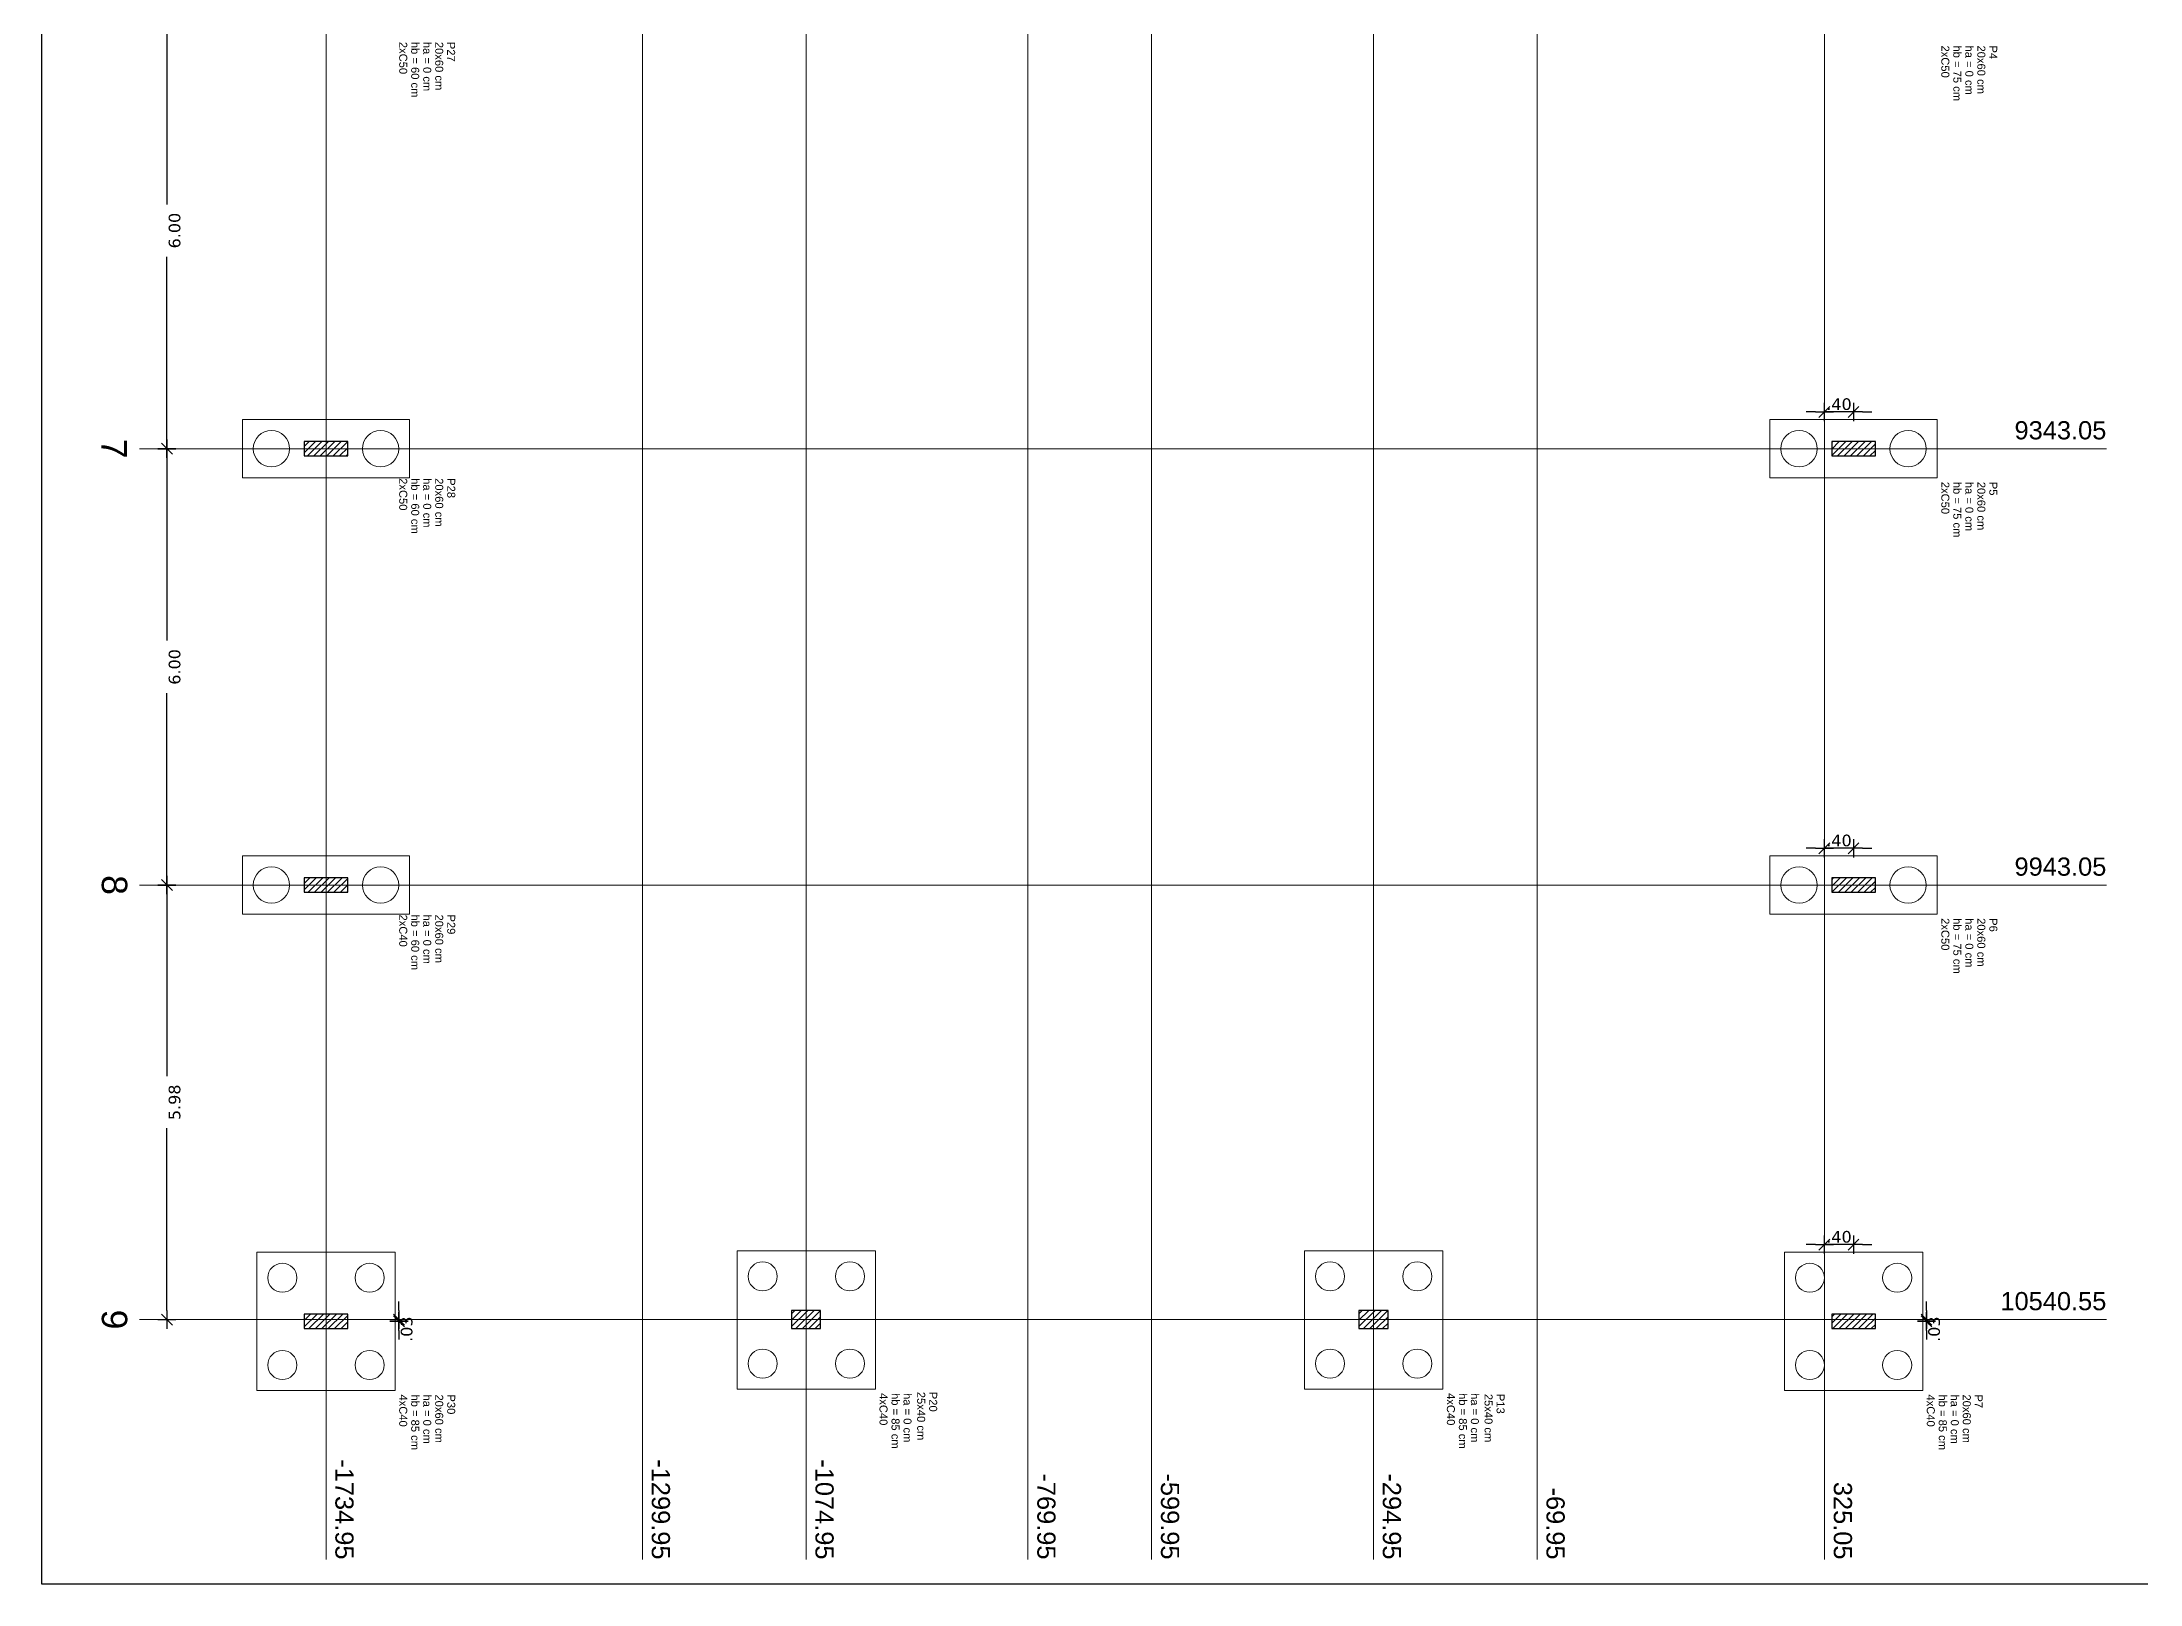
# Model space of a CAD drawing. Extents: x 25 to 1028, y -81 to 176.
# Drawn here: x 812.4 to 841.24, y -37.85 to -16.64 of the extents above; entities that cross this region are included whole.
import ezdxf

# ---------------------------------------------------------------- set-up
doc = ezdxf.new("R2010")
doc.units = 0
doc.header["$LTSCALE"] = 0.3
doc.header["$PDSIZE"] = 0.1
doc.layers.get('0').update_dxf_attribs({"linetype": 'CONTINUOUS'})
doc.layers.get('Defpoints').update_dxf_attribs({"linetype": 'CONTINUOUS'})
doc.layers.add('ARQ-CTA-1_100', color=1, linetype='CONTINUOUS')
for name, color, linetype, lineweight in [('LC-Eixos', 9, 'CONTINUOUS', 5), ('LC-Estacas dos blocos', 1, 'CONTINUOUS', 20), ('LC-Hachuras dos pilares', 9, 'CONTINUOUS', 5), ('LC-Seção das fundações', 7, 'CONTINUOUS', 5), ('LC-Seção dos pilares', 4, 'CONTINUOUS', 30), ('LC-Textos', 3, 'CONTINUOUS', 20)]:
    doc.layers.add(name, color=color, linetype=linetype, lineweight=lineweight)
doc.layers.add('VPort', color=45, linetype='CONTINUOUS', plot=False)
doc.styles.add('Arial', font='arial.ttf')
doc.styles.add('FNDE Texto Cota 0100', font='verdana.ttf', dxfattribs={"height": 0.16})
doc.dimstyles.new('FNDE 1-0100', dxfattribs={"dimscale": 2.5, "dimtxt": 0.16, "dimasz": 0.05, "dimexe": 0.15, "dimexo": 0.15, "dimgap": 0.05, "dimtad": 1, "dimzin": 4, "dimdsep": 46, "dimtxsty": 'FNDE Texto Cota 0100', "dimblk": 'tic', "dimcen": 0.15, "dimdle": 0.15, "dimse1": 1, "dimse2": 1, "dimclrd": 251, "dimclre": 251, "dimclrt": 256, "dimaunit": 1, "dimadec": 3, "dimazin": 0, "dimtfac": 1, "dimtix": 1, "dimtmove": 2, "dimatfit": 3, "dimldrblk": 'tic', "dimfxl": 0.15, "dimtvp": 1, "dimtolj": 1, "dimtzin": 0, "dimarcsym": 0})
pattern_1 = [(45, (833.654795, 71.19387), (-0.044194174, 0.044194174), [])]

# ---------------------------------------------------------------- blocks, each defined once
blk = doc.blocks.new('tic')
at = {"color": 251}
for p, q in [((-1, 0), (1, 0)), ((0, -1), (0, 1))]:
    blk.add_line(p, q, dxfattribs=at)
blk.add_line((-0.6, -0.6), (0.6, 0.6))
blk = doc.blocks.new('*D149')
at = {"layer": 'ARQ-CTA-1_100', "color": 251, "lineweight": -2}
for p, q in [((836.78, -21.731), (836.655, -21.731)), ((837.305, -21.731), (836.905, -21.731)), ((837.43, -21.731), (837.555, -21.731))]:
    blk.add_line(p, q, dxfattribs=at)
at = {"layer": 'Defpoints', "color": 0}
for p in [(836.905, -21.731), (836.905, -22.237), (837.305, -22.237)]:
    blk.add_point(p, dxfattribs=at)
at = {"layer": 'ARQ-CTA-1_100', "color": 251, "lineweight": -2, "xscale": 0.125, "yscale": 0.125, "zscale": 0.125}
blk.add_blockref('tic', (836.905, -21.731), dxfattribs=at)
at = {"layer": 'ARQ-CTA-1_100', "color": 251, "lineweight": -2, "xscale": 0.125, "yscale": 0.125, "zscale": 0.125, "rotation": 180}
blk.add_blockref('tic', (837.305, -21.731), dxfattribs=at)
at = {"layer": 'ARQ-CTA-1_100', "insert": (837.105, -21.625), "char_height": 0.16, "attachment_point": 5, "style": 'FNDE Texto Cota 0100'}
blk.add_mtext('\\A1;.40', dxfattribs=at)
blk = doc.blocks.new('*D150')
at = {"layer": 'ARQ-CTA-1_100', "color": 251, "lineweight": -2}
for p, q in [((836.78, -27.731), (836.655, -27.731)), ((837.305, -27.731), (836.905, -27.731)), ((837.43, -27.731), (837.555, -27.731))]:
    blk.add_line(p, q, dxfattribs=at)
at = {"layer": 'Defpoints', "color": 0}
for p in [(836.905, -27.731), (836.905, -28.237), (837.305, -28.237)]:
    blk.add_point(p, dxfattribs=at)
at = {"layer": 'ARQ-CTA-1_100', "color": 251, "lineweight": -2, "xscale": 0.125, "yscale": 0.125, "zscale": 0.125}
blk.add_blockref('tic', (836.905, -27.731), dxfattribs=at)
at = {"layer": 'ARQ-CTA-1_100', "color": 251, "lineweight": -2, "xscale": 0.125, "yscale": 0.125, "zscale": 0.125, "rotation": 180}
blk.add_blockref('tic', (837.305, -27.731), dxfattribs=at)
at = {"layer": 'ARQ-CTA-1_100', "insert": (837.105, -27.625), "char_height": 0.16, "attachment_point": 5, "style": 'FNDE Texto Cota 0100'}
blk.add_mtext('\\A1;.40', dxfattribs=at)
blk = doc.blocks.new('*D151')
at = {"layer": 'ARQ-CTA-1_100', "color": 251, "lineweight": -2}
for p, q in [((836.78, -33.181), (836.655, -33.181)), ((837.305, -33.181), (836.905, -33.181)), ((837.43, -33.181), (837.555, -33.181))]:
    blk.add_line(p, q, dxfattribs=at)
at = {"layer": 'Defpoints', "color": 0}
for p in [(836.905, -33.181), (836.905, -34.237), (837.305, -34.237)]:
    blk.add_point(p, dxfattribs=at)
at = {"layer": 'ARQ-CTA-1_100', "color": 251, "lineweight": -2, "xscale": 0.125, "yscale": 0.125, "zscale": 0.125}
blk.add_blockref('tic', (836.905, -33.181), dxfattribs=at)
at = {"layer": 'ARQ-CTA-1_100', "color": 251, "lineweight": -2, "xscale": 0.125, "yscale": 0.125, "zscale": 0.125, "rotation": 180}
blk.add_blockref('tic', (837.305, -33.181), dxfattribs=at)
at = {"layer": 'ARQ-CTA-1_100', "insert": (837.105, -33.075), "char_height": 0.16, "attachment_point": 5, "style": 'FNDE Texto Cota 0100'}
blk.add_mtext('\\A1;.40', dxfattribs=at)
blk = doc.blocks.new('*D152')
at = {"layer": 'ARQ-CTA-1_100', "color": 251, "lineweight": -2}
for p, q in [((838.308, -34.087), (838.308, -33.962)), ((838.308, -34.237), (838.308, -34.212)), ((838.308, -34.362), (838.308, -34.487))]:
    blk.add_line(p, q, dxfattribs=at)
at = {"layer": 'Defpoints', "color": 0}
for p in [(837.305, -34.212), (837.305, -34.237), (838.308, -34.212)]:
    blk.add_point(p, dxfattribs=at)
at = {"layer": 'ARQ-CTA-1_100', "color": 251, "lineweight": -2, "xscale": 0.125, "yscale": 0.125, "zscale": 0.125}
for p, rotation in [((838.308, -34.212), 270), ((838.308, -34.237), 90)]:
    blk.add_blockref('tic', p, dxfattribs=dict(at, rotation=rotation))
at = {"layer": 'ARQ-CTA-1_100', "insert": (838.414, -34.344), "char_height": 0.16, "attachment_point": 5, "rotation": 90, "style": 'FNDE Texto Cota 0100'}
blk.add_mtext('\\A1;.03', dxfattribs=at)
blk = doc.blocks.new('*D158')
at = {"layer": 'ARQ-CTA-1_100', "color": 251, "lineweight": -2}
for p, q in [((817.308, -34.087), (817.308, -33.962)), ((817.308, -34.237), (817.308, -34.212)), ((817.308, -34.362), (817.308, -34.487))]:
    blk.add_line(p, q, dxfattribs=at)
at = {"layer": 'Defpoints', "color": 0}
for p in [(816.305, -34.212), (816.305, -34.237), (817.308, -34.212)]:
    blk.add_point(p, dxfattribs=at)
at = {"layer": 'ARQ-CTA-1_100', "color": 251, "lineweight": -2, "xscale": 0.125, "yscale": 0.125, "zscale": 0.125}
for p, rotation in [((817.308, -34.212), 270), ((817.308, -34.237), 90)]:
    blk.add_blockref('tic', p, dxfattribs=dict(at, rotation=rotation))
at = {"layer": 'ARQ-CTA-1_100', "insert": (817.414, -34.344), "char_height": 0.16, "attachment_point": 5, "rotation": 90, "style": 'FNDE Texto Cota 0100'}
blk.add_mtext('\\A1;.03', dxfattribs=at)
blk = doc.blocks.new('*D171')
at = {"layer": 'ARQ-CTA-1_100', "color": 251, "lineweight": -2}
for p, q in [((814.118, -16.362), (814.118, -18.876)), ((814.118, -22.112), (814.118, -19.597))]:
    blk.add_line(p, q, dxfattribs=at)
at = {"layer": 'Defpoints', "color": 0}
for p in [(814.118, -16.237), (814.118, -22.237), (814.118, -22.237)]:
    blk.add_point(p, dxfattribs=at)
at = {"layer": 'ARQ-CTA-1_100', "color": 251, "lineweight": -2, "xscale": 0.125, "yscale": 0.125, "zscale": 0.125}
for p, rotation in [((814.118, -16.237), 90), ((814.118, -22.237), 270)]:
    blk.add_blockref('tic', p, dxfattribs=dict(at, rotation=rotation))
at = {"layer": 'ARQ-CTA-1_100', "insert": (814.224, -19.237), "char_height": 0.16, "attachment_point": 5, "rotation": 90, "style": 'FNDE Texto Cota 0100'}
blk.add_mtext('\\A1;6.00', dxfattribs=at)
blk = doc.blocks.new('*D172')
at = {"layer": 'ARQ-CTA-1_100', "color": 251, "lineweight": -2}
for p, q in [((814.118, -22.362), (814.118, -24.876)), ((814.118, -28.112), (814.118, -25.597))]:
    blk.add_line(p, q, dxfattribs=at)
at = {"layer": 'Defpoints', "color": 0}
for p in [(814.118, -22.237), (814.118, -28.237), (814.118, -28.237)]:
    blk.add_point(p, dxfattribs=at)
at = {"layer": 'ARQ-CTA-1_100', "color": 251, "lineweight": -2, "xscale": 0.125, "yscale": 0.125, "zscale": 0.125}
for p, rotation in [((814.118, -22.237), 90), ((814.118, -28.237), 270)]:
    blk.add_blockref('tic', p, dxfattribs=dict(at, rotation=rotation))
at = {"layer": 'ARQ-CTA-1_100', "insert": (814.224, -25.237), "char_height": 0.16, "attachment_point": 5, "rotation": 90, "style": 'FNDE Texto Cota 0100'}
blk.add_mtext('\\A1;6.00', dxfattribs=at)
blk = doc.blocks.new('*D173')
at = {"layer": 'ARQ-CTA-1_100', "color": 251, "lineweight": -2}
for p, q in [((814.118, -28.362), (814.118, -30.866)), ((814.118, -34.087), (814.118, -31.582))]:
    blk.add_line(p, q, dxfattribs=at)
at = {"layer": 'Defpoints', "color": 0}
for p in [(814.118, -28.237), (814.118, -34.212), (814.118, -34.212)]:
    blk.add_point(p, dxfattribs=at)
at = {"layer": 'ARQ-CTA-1_100', "color": 251, "lineweight": -2, "xscale": 0.125, "yscale": 0.125, "zscale": 0.125}
for p, rotation in [((814.118, -28.237), 90), ((814.118, -34.212), 270)]:
    blk.add_blockref('tic', p, dxfattribs=dict(at, rotation=rotation))
at = {"layer": 'ARQ-CTA-1_100', "insert": (814.224, -31.224), "char_height": 0.16, "attachment_point": 5, "rotation": 90, "style": 'FNDE Texto Cota 0100'}
blk.add_mtext('\\A1;5.98', dxfattribs=at)

msp = doc.modelspace()

# ---------------------------------------------------------------- hatches: boundary and pattern name
at = {"layer": 'LC-Hachuras dos pilares', "linetype": 'Continuous'}
h = msp.add_hatch(dxfattribs=at)
h.set_pattern_fill('ANSI31', color=256, scale=0.5, style=0)
h.set_pattern_definition(pattern_1)
h.paths.add_polyline_path([(816.00529499, -22.13662843), (816.00529499, -22.33662843), (816.60529499, -22.33662843), (816.60529499, -22.13662843), (816.00529499, -22.13662843)])
h = msp.add_hatch(dxfattribs=at)
h.set_pattern_fill('ANSI31', color=256, scale=0.5, style=0)
h.set_pattern_definition(pattern_1)
h.paths.add_polyline_path([(837.00529499, -22.13662843), (837.00529499, -22.33662843), (837.60529499, -22.33662843), (837.60529499, -22.13662843), (837.00529499, -22.13662843)])
h = msp.add_hatch(dxfattribs=at)
h.set_pattern_fill('ANSI31', color=256, scale=0.5, style=0)
h.set_pattern_definition(pattern_1)
h.paths.add_polyline_path([(816.00529499, -28.13662843), (816.00529499, -28.33662843), (816.60529499, -28.33662843), (816.60529499, -28.13662843), (816.00529499, -28.13662843)])
h = msp.add_hatch(dxfattribs=at)
h.set_pattern_fill('ANSI31', color=256, scale=0.5, style=0)
h.set_pattern_definition(pattern_1)
h.paths.add_polyline_path([(837.00529499, -28.13662843), (837.00529499, -28.33662843), (837.60529499, -28.33662843), (837.60529499, -28.13662843), (837.00529499, -28.13662843)])
h = msp.add_hatch(dxfattribs=at)
h.set_pattern_fill('ANSI31', color=256, scale=0.5, style=0)
h.set_pattern_definition(pattern_1)
h.paths.add_polyline_path([(816.00529499, -34.13662843), (816.00529499, -34.33662843), (816.60529499, -34.33662843), (816.60529499, -34.13662843), (816.00529499, -34.13662843)])
h = msp.add_hatch(dxfattribs=at)
h.set_pattern_fill('ANSI31', color=256, scale=0.5, style=0)
h.set_pattern_definition([(45, (825.854795, 71.19387), (-0.044194174, 0.044194174), [])])
h.paths.add_polyline_path([(822.70529499, -34.08662843), (822.70529499, -34.33662843), (823.10529499, -34.33662843), (823.10529499, -34.08662843), (822.70529499, -34.08662843)])
h = msp.add_hatch(dxfattribs=at)
h.set_pattern_fill('ANSI31', color=256, scale=0.5, style=0)
h.set_pattern_definition(pattern_1)
h.paths.add_polyline_path([(830.50529499, -34.08662843), (830.50529499, -34.33662843), (830.90529499, -34.33662843), (830.90529499, -34.08662843), (830.50529499, -34.08662843)])
h = msp.add_hatch(dxfattribs=at)
h.set_pattern_fill('ANSI31', color=256, scale=0.5, style=0)
h.set_pattern_definition(pattern_1)
h.paths.add_polyline_path([(837.00529499, -34.13662843), (837.00529499, -34.33662843), (837.60529499, -34.33662843), (837.60529499, -34.13662843), (837.00529499, -34.13662843)])

# ---------------------------------------------------------------- linework, layer by layer
at = {"layer": 'LC-Eixos'}
for p, q in [((816.30529499, 3.56942902), (816.30529499, -37.51162843)), ((820.65529499, 3.56942902), (820.65529499, -37.51162843)), ((822.90529499, 3.56942902), (822.90529499, -37.51162843)), ((825.95529499, 3.56942902), (825.95529499, -37.51162843)), ((827.65529499, 3.56942902), (827.65529499, -37.51162843)), ((830.70529499, 3.56942902), (830.70529499, -37.51162843)), ((832.95529499, 3.56942902), (832.95529499, -37.51162843)), ((836.90529499, 3.56942902), (836.90529499, -37.51162843)), ((840.78029499, -22.23662843), (813.74279499, -22.23662843)), ((840.78029499, -28.23662843), (813.74279499, -28.23662843)), ((840.78029499, -34.21162843), (813.74279499, -34.21162843))]:
    msp.add_line(p, q, dxfattribs=at)
at = {"layer": 'LC-Estacas dos blocos'}
for centre, radius in [((815.55529499, -22.23662843), 0.25), ((817.05529499, -22.23662843), 0.25), ((836.55529499, -22.23662843), 0.25), ((838.05529499, -22.23662843), 0.25), ((815.55529499, -28.23662843), 0.25), ((817.05529499, -28.23662843), 0.25), ((836.55529499, -28.23662843), 0.25), ((838.05529499, -28.23662843), 0.25), ((815.70529499, -33.63662843), 0.2), ((816.90529499, -33.63662843), 0.2), ((822.30810308, -33.61751592), 0.2), ((823.50810308, -33.61751592), 0.2), ((830.10810308, -33.61751592), 0.2), ((831.30810308, -33.61751592), 0.2), ((836.70529499, -33.63662843), 0.2), ((837.90529499, -33.63662843), 0.2), ((815.70529499, -34.83662843), 0.2), ((816.90529499, -34.83662843), 0.2), ((822.30810308, -34.81751592), 0.2), ((823.50810308, -34.81751592), 0.2), ((830.10810308, -34.81751592), 0.2), ((831.30810308, -34.81751592), 0.2), ((836.70529499, -34.83662843), 0.2), ((837.90529499, -34.83662843), 0.2)]:
    msp.add_circle(centre, radius, dxfattribs=at)
at = {"layer": 'LC-Seção das fundações'}
for points in [[(815.15529499, -21.83662843), (815.15529499, -22.63662843), (817.45529499, -22.63662843), (817.45529499, -21.83662843), (815.15529499, -21.83662843)], [(836.15529499, -21.83662843), (836.15529499, -22.63662843), (838.45529499, -22.63662843), (838.45529499, -21.83662843), (836.15529499, -21.83662843)], [(815.15529499, -27.83662843), (815.15529499, -28.63662843), (817.45529499, -28.63662843), (817.45529499, -27.83662843), (815.15529499, -27.83662843)], [(836.15529499, -27.83662843), (836.15529499, -28.63662843), (838.45529499, -28.63662843), (838.45529499, -27.83662843), (836.15529499, -27.83662843)], [(817.25529499, -33.28662843), (815.35529499, -33.28662843), (815.35529499, -35.18662843), (817.25529499, -35.18662843), (817.25529499, -33.28662843)], [(823.85810308, -33.26751592), (821.95810308, -33.26751592), (821.95810308, -35.16751592), (823.85810308, -35.16751592), (823.85810308, -33.26751592)], [(831.65810308, -33.26751592), (829.75810308, -33.26751592), (829.75810308, -35.16751592), (831.65810308, -35.16751592), (831.65810308, -33.26751592)], [(838.25529499, -33.28662843), (836.35529499, -33.28662843), (836.35529499, -35.18662843), (838.25529499, -35.18662843), (838.25529499, -33.28662843)]]:
    msp.add_lwpolyline(points, close=True, dxfattribs=at)
at = {"layer": 'LC-Seção dos pilares'}
for points in [[(816.00529499, -22.13662843), (816.00529499, -22.33662843), (816.60529499, -22.33662843), (816.60529499, -22.13662843), (816.00529499, -22.13662843)], [(837.00529499, -22.13662843), (837.00529499, -22.33662843), (837.60529499, -22.33662843), (837.60529499, -22.13662843), (837.00529499, -22.13662843)], [(816.00529499, -28.13662843), (816.00529499, -28.33662843), (816.60529499, -28.33662843), (816.60529499, -28.13662843), (816.00529499, -28.13662843)], [(837.00529499, -28.13662843), (837.00529499, -28.33662843), (837.60529499, -28.33662843), (837.60529499, -28.13662843), (837.00529499, -28.13662843)], [(816.00529499, -34.13662843), (816.00529499, -34.33662843), (816.60529499, -34.33662843), (816.60529499, -34.13662843), (816.00529499, -34.13662843)], [(822.70529499, -34.08662843), (822.70529499, -34.33662843), (823.10529499, -34.33662843), (823.10529499, -34.08662843), (822.70529499, -34.08662843)], [(822.70529499, -34.08662843), (822.70529499, -34.33662843), (823.10529499, -34.33662843), (823.10529499, -34.08662843), (822.70529499, -34.08662843)], [(830.50529499, -34.08662843), (830.50529499, -34.33662843), (830.90529499, -34.33662843), (830.90529499, -34.08662843), (830.50529499, -34.08662843)], [(837.00529499, -34.13662843), (837.00529499, -34.33662843), (837.60529499, -34.33662843), (837.60529499, -34.13662843), (837.00529499, -34.13662843)]]:
    msp.add_lwpolyline(points, close=True, dxfattribs=at)
at = {"layer": 'VPort'}
msp.add_lwpolyline([(812.40033924, 4.51030904), (858.72820673, 4.51030904), (858.72820673, -37.84875382), (812.40033924, -37.84875382)], close=True, dxfattribs=at)

# ---------------------------------------------------------------- texts
at = {"layer": 'LC-Textos', "line_spacing_factor": 0.798, "style": 'Arial'}
for s, insert, char_height, width, attachment_point, rotation in [('2xC50', (817.31009499, -16.64162843), 0.11, 0.66, 7, 270), ('hb = 60 cm', (817.47509499, -16.64162843), 0.11, 1.32, 7, 270), ('ha = 0 cm', (817.64009499, -16.64162843), 0.11, 1.188, 7, 270), ('20x60 cm', (817.80509499, -16.64162843), 0.11, 1.056, 7, 270), ('P27', (817.97009499, -16.64162843), 0.11, 0.396, 7, 270), ('2xC50', (838.51009499, -16.69162843), 0.11, 0.66, 7, 270), ('hb = 75 cm', (838.67509499, -16.69162843), 0.11, 1.32, 7, 270), ('ha = 0 cm', (838.84009499, -16.69162843), 0.11, 1.188, 7, 270), ('20x60 cm', (839.00509499, -16.69162843), 0.11, 1.056, 7, 270), ('P4', (839.17009499, -16.69162843), 0.11, 0.264, 7, 270), ('9343.05', (840.78029499, -22.11162843), 0.25, 2.1, 9, 0.000210459), ('7', (813.21779499, -22.23662843), 0.35, 0.42, 8, 270), ('2xC50', (817.31009499, -22.64162843), 0.11, 0.66, 7, 270), ('hb = 60 cm', (817.47509499, -22.64162843), 0.11, 1.32, 7, 270), ('ha = 0 cm', (817.64009499, -22.64162843), 0.11, 1.188, 7, 270), ('20x60 cm', (817.80509499, -22.64162843), 0.11, 1.056, 7, 270), ('P28', (817.97009499, -22.64162843), 0.11, 0.396, 7, 270), ('2xC50', (838.51009499, -22.69162843), 0.11, 0.66, 7, 270), ('hb = 75 cm', (838.67509499, -22.69162843), 0.11, 1.32, 7, 270), ('ha = 0 cm', (838.84009499, -22.69162843), 0.11, 1.188, 7, 270), ('20x60 cm', (839.00509499, -22.69162843), 0.11, 1.056, 7, 270), ('P5', (839.17009499, -22.69162843), 0.11, 0.264, 7, 270), ('9943.05', (840.78029499, -28.11162843), 0.25, 2.1, 9, 0.000210459), ('8', (813.21779499, -28.23662843), 0.35, 0.42, 8, 270), ('2xC40', (817.31009499, -28.64162843), 0.11, 0.66, 7, 270), ('hb = 60 cm', (817.47509499, -28.64162843), 0.11, 1.32, 7, 270), ('ha = 0 cm', (817.64009499, -28.64162843), 0.11, 1.188, 7, 270), ('20x60 cm', (817.80509499, -28.64162843), 0.11, 1.056, 7, 270), ('P29', (817.97009499, -28.64162843), 0.11, 0.396, 7, 270), ('2xC50', (838.51009499, -28.69162843), 0.11, 0.66, 7, 270), ('hb = 75 cm', (838.67509499, -28.69162843), 0.11, 1.32, 7, 270), ('ha = 0 cm', (838.84009499, -28.69162843), 0.11, 1.188, 7, 270), ('20x60 cm', (839.00509499, -28.69162843), 0.11, 1.056, 7, 270), ('P6', (839.17009499, -28.69162843), 0.11, 0.264, 7, 270), ('10540.55', (840.78029499, -34.08662843), 0.25, 2.4, 9, 0.000210459), ('9', (813.21779499, -34.21162843), 0.35, 0.42, 8, 270), ('4xC40', (817.31009499, -35.24162843), 0.11, 0.66, 7, 270), ('hb = 85 cm', (817.47509499, -35.24162843), 0.11, 1.32, 7, 270), ('ha = 0 cm', (817.64009499, -35.24162843), 0.11, 1.188, 7, 270), ('20x60 cm', (817.80509499, -35.24162843), 0.11, 1.056, 7, 270), ('P30', (817.97009499, -35.24162843), 0.11, 0.396, 7, 270), ('4xC40', (823.91290308, -35.22251592), 0.11, 0.66, 7, 270), ('hb = 85 cm', (824.07790308, -35.22251592), 0.11, 1.32, 7, 270), ('ha = 0 cm', (824.24290308, -35.22251592), 0.11, 1.188, 7, 270), ('25x40 cm', (824.4306584, -35.20546998), 0.11, 1.056, 7, 270), ('P20', (824.5956584, -35.20546998), 0.11, 0.396, 7, 270), ('4xC40', (831.71290308, -35.22251592), 0.11, 0.66, 7, 270), ('hb = 85 cm', (831.87790308, -35.22251592), 0.11, 1.32, 7, 270), ('ha = 0 cm', (832.04290308, -35.22251592), 0.11, 1.188, 7, 270), ('25x40 cm', (832.23110087, -35.23331007), 0.11, 1.056, 7, 270), ('P13', (832.39610087, -35.23331007), 0.11, 0.396, 7, 270), ('4xC40', (838.31009499, -35.24162843), 0.11, 0.66, 7, 270), ('hb = 85 cm', (838.47509499, -35.24162843), 0.11, 1.32, 7, 270), ('ha = 0 cm', (838.64009499, -35.24162843), 0.11, 1.188, 7, 270), ('20x60 cm', (838.80509499, -35.24162843), 0.11, 1.056, 7, 270), ('P7', (838.97009499, -35.24162843), 0.11, 0.264, 7, 270), ('-1734.95', (816.43029499, -37.51162843), 0.25, 2.4, 9, 270), ('-1299.95', (820.78029499, -37.51162843), 0.25, 2.4, 9, 270), ('-1074.95', (823.03029499, -37.51162843), 0.25, 2.4, 9, 270), ('-769.95', (826.08029499, -37.51162843), 0.25, 2.1, 9, 270), ('-599.95', (827.78029499, -37.51162843), 0.25, 2.1, 9, 270), ('-294.95', (830.83029499, -37.51162843), 0.25, 2.1, 9, 270), ('-69.95', (833.08029499, -37.51162843), 0.25, 1.8, 9, 270), ('325.05', (837.03029499, -37.51162843), 0.25, 1.8, 9, 270)]:
    msp.add_mtext(s, dxfattribs=dict(at, insert=insert, char_height=char_height, width=width, attachment_point=attachment_point, rotation=rotation))

# ---------------------------------------------------------------- dimensions: what is measured, and where the dimension line sits
at = {"layer": 'ARQ-CTA-1_100'}
for base, p1, p2, picture, middle in [((814.11779499, -22.23662843), (814.11779499, -16.23662843), (814.11779499, -22.23662843), '*D171', (814.22369499, -19.23662843)), ((814.11779499, -28.23662843), (814.11779499, -22.23662843), (814.11779499, -28.23662843), '*D172', (814.22369499, -25.23662843)), ((814.1177949869, -34.2116284269), (814.1177949869, -28.2366284269), (814.1177949869, -34.2116284269), '*D173', (814.2236949869, -31.2241284269)), ((817.3082449869, -34.2116284269), (816.3052949869, -34.2366284269), (816.3052949869, -34.2116284269), '*D158', (817.4141449869, -34.3439354269)), ((838.3082449869, -34.2116284269), (837.3052949869, -34.2366284269), (837.3052949869, -34.2116284269), '*D152', (838.4141449869, -34.3439354269))]:
    dim = msp.add_linear_dim(base=base, p1=p1, p2=p2, angle=270, dimstyle='FNDE 1-0100', dxfattribs=at)
    dim.commit()
    dim.dimension.update_dxf_attribs({"geometry": picture, "text_midpoint": middle, "dimtype": 160})
for base, p1, p2, picture, middle in [((836.90529499, -21.73072843), (837.30529499, -22.23662843), (836.90529499, -22.23662843), '*D149', (837.10529499, -21.62482843)), ((836.90529499, -27.73072843), (837.30529499, -28.23662843), (836.90529499, -28.23662843), '*D150', (837.10529499, -27.62482843)), ((836.90529499, -33.18072843), (837.30529499, -34.23662843), (836.90529499, -34.23662843), '*D151', (837.10529499, -33.07482843))]:
    dim = msp.add_linear_dim(base=base, p1=p1, p2=p2, dimstyle='FNDE 1-0100', dxfattribs=at)
    dim.commit()
    dim.dimension.update_dxf_attribs({"geometry": picture, "text_midpoint": middle, "dimtype": 160})

doc.saveas('drawing.dxf')
